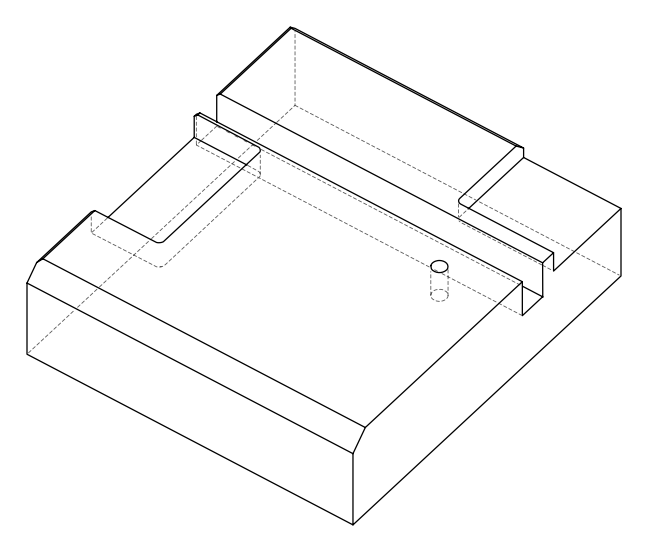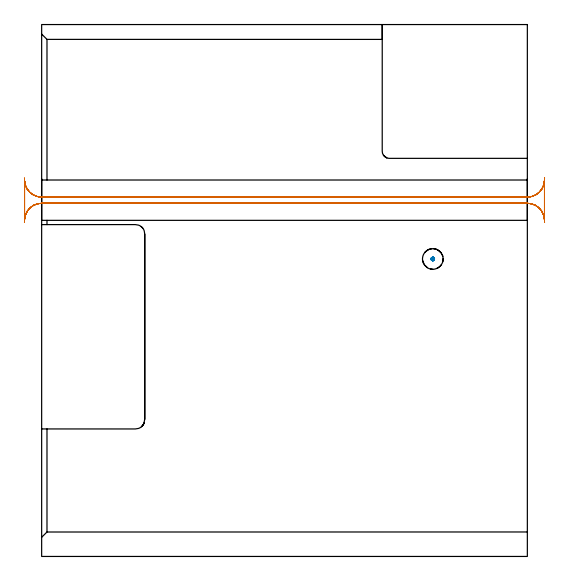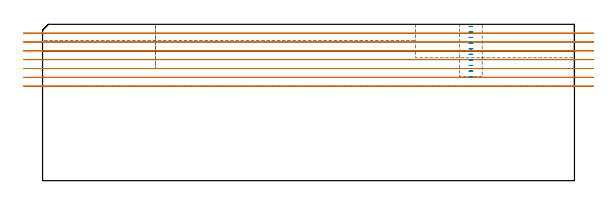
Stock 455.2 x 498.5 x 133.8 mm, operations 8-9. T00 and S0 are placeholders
(PLAN: 9 operations, 4 tool changes, 171.5 min)
(1 AREA_MILL | FG_CHAMFER_SURFACE | UGT0205_001 | 1.77 min | 1352 mm3)
(2 AREA_MILL_1 | FG_CHAMFER_SURFACE_1 | UGT0205_001 | 0.23 min | 133 mm3)
(3 AREA_MILL_2 | FG_CHAMFER_SURFACE_2 | UGT0205_001 | 2.34 min | 1794 mm3)
(4 AREA_MILL_3 | FG_CHAMFER_SURFACE_3 | UGT0205_001 | 13.03 min | 31421 mm3)
(5 AREA_MILL_4 | FG_CHAMFER_SURFACE_4 | UGT0205_001 | 32.95 min | 119273 mm3)
(6 MILL_CORNER_NOTCH_RECTANGULAR | CORNER_NOTCH_RECTANGULAR | NXT0201_011 | Follow Part, ap 3, ae 75% | 45.95 min | 486831 mm3)
(7 MILL_SLOT | SLOT_PARTIAL_RECTANGULAR | NXT0201_012 | Follow Part, ap 4, ae 75% | 59.73 min | 699903 mm3)
(8 MILL_RECTANGULAR_SLOT | SLOT_RECTANGULAR | UGT0201_004 | Follow Part, ap 8, ae 75% | 14.86 min | 910172 mm3)
(9 MILL_BLIND_HOLE_FROM_SOLID_MATERIAL | STEP1POCKET | NXT0201_012 | Spiral | 0.63 min | 13081 mm3)
(TOOL UGT0205_001 | Chamfer Mill 20 x 3 x 45 deg. | D20 FL50 Z2)
(TOOL NXT0201_011 | ENDMILL 12mm [2P460-1200-NA 1630] | D12 FL38 Z6)
(TOOL NXT0201_012 | ENDMILL 16mm [2P460-1600-NA 1630] | D16 FL38 Z6)
(TOOL UGT0201_004 | End Mill 32 mm | D32 FL53 Z6)
(OP 8 MILL_RECTANGULAR_SLOT)
G17 G21 G94 G90
T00 M6
G54
G17 G0 G90 X471.354 Y354.815 S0 M3
G43 Z143.8 H0
Z126.243
G94 G1 X471.17 Y351.82 F250.
G2 X455.2 Y336.8 R16. F500.
G1 X0.
G2 X-15.97 Y351.821 R16.
G1 X-16.
Y315.979
X-15.97
G2 X0. Y331. R16.
G1 X455.2
G2 X471.17 Y315.98 R16.
G1 X471.354 Y312.985 F250.
G0 Y354.815 Z118.686
G1 X471.17 Y351.82
G2 X455.2 Y336.8 R16. F500.
G1 X0.
G2 X-15.97 Y351.821 R16.
G1 X-16.
Y315.979
X-15.97
G2 X0. Y331. R16.
G1 X455.2
G2 X471.17 Y315.98 R16.
G1 X471.354 Y312.985 F250.
G0 Y354.815 Z111.129
G1 X471.17 Y351.82
G2 X455.2 Y336.8 R16. F500.
G1 X0.
G2 X-15.97 Y351.821 R16.
G1 X-16.
Y315.979
X-15.97
G2 X0. Y331. R16.
G1 X455.2
G2 X471.17 Y315.98 R16.
G1 X471.354 Y312.985 F250.
G0 Y354.815 Z103.571
G1 X471.17 Y351.82
G2 X455.2 Y336.8 R16. F500.
G1 X0.
G2 X-15.97 Y351.821 R16.
G1 X-16.
Y315.979
X-15.97
G2 X0. Y331. R16.
G1 X455.2
G2 X471.17 Y315.98 R16.
G1 X471.354 Y312.985 F250.
G0 Y354.815 Z96.014
G1 X471.17 Y351.82
G2 X455.2 Y336.8 R16. F500.
G1 X0.
G2 X-15.97 Y351.821 R16.
G1 X-16.
Y315.979
X-15.97
G2 X0. Y331. R16.
G1 X455.2
G2 X471.17 Y315.98 R16.
G1 X471.354 Y312.985 F250.
G0 Z143.8
X-16.154
Z88.457
G1 X-15.97 Y315.979
G2 X0. Y331. R16. F500.
G1 X455.2
G2 X471.17 Y315.98 R16.
G1 X471.2
Y351.82
X471.17
G2 X455.2 Y336.8 R16.
G1 X0.
G2 X-15.97 Y351.821 R16.
G1 X-16.154 Y354.815 F250.
G0 Y312.985 Z80.9
G1 X-15.97 Y315.979
G2 X0. Y331. R16. F500.
G1 X455.2
G2 X471.17 Y315.98 R16.
G1 X471.2
Y351.82
X471.17
G2 X455.2 Y336.8 R16.
G1 X0.
G2 X-15.97 Y351.821 R16.
G1 X-16.154 Y354.815 F250.
G0 Z143.8
M5
M2
(OP 9 MILL_BLIND_HOLE_FROM_SOLID_MATERIAL)
G17 G21 G94 G90
T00 M6
G54
G17 G0 G90 X366.6 Y278.8 S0 M3
G43 Z143.8 H1
Z132.02
G94 G3 X367.425 Y279.625 R0.825 F250.
X366.6 Y280.45 R0.825
X364.95 Y278.8 R1.65
X366.6 Y280.45 R-1.65
X365.775 Y279.625 R0.825
X366.6 Y278.8 R0.825
G0 Z127.24
G3 X367.425 Y279.625 R0.825
X366.6 Y280.45 R0.825
X364.95 Y278.8 R1.65
X366.6 Y280.45 R-1.65
X365.775 Y279.625 R0.825
X366.6 Y278.8 R0.825
G0 Z122.46
G3 X367.425 Y279.625 R0.825
X366.6 Y280.45 R0.825
X364.95 Y278.8 R1.65
X366.6 Y280.45 R-1.65
X365.775 Y279.625 R0.825
X366.6 Y278.8 R0.825
G0 Z117.68
G3 X367.425 Y279.625 R0.825
X366.6 Y280.45 R0.825
X364.95 Y278.8 R1.65
X366.6 Y280.45 R-1.65
X365.775 Y279.625 R0.825
X366.6 Y278.8 R0.825
G0 Z112.9
G3 X367.425 Y279.625 R0.825
X366.6 Y280.45 R0.825
X364.95 Y278.8 R1.65
X366.6 Y280.45 R-1.65
X365.775 Y279.625 R0.825
X366.6 Y278.8 R0.825
G0 Z108.12
G3 X367.425 Y279.625 R0.825
X366.6 Y280.45 R0.825
X364.95 Y278.8 R1.65
X366.6 Y280.45 R-1.65
X365.775 Y279.625 R0.825
X366.6 Y278.8 R0.825
G0 Z103.34
G3 X367.425 Y279.625 R0.825
X366.6 Y280.45 R0.825
X364.95 Y278.8 R1.65
X366.6 Y280.45 R-1.65
X365.775 Y279.625 R0.825
X366.6 Y278.8 R0.825
G0 Z98.56
G3 X367.425 Y279.625 R0.825
X366.6 Y280.45 R0.825
X364.95 Y278.8 R1.65
X366.6 Y280.45 R-1.65
X365.775 Y279.625 R0.825
X366.6 Y278.8 R0.825
G0 Z93.78
G3 X367.425 Y279.625 R0.825
X366.6 Y280.45 R0.825
X364.95 Y278.8 R1.65
X366.6 Y280.45 R-1.65
X365.775 Y279.625 R0.825
X366.6 Y278.8 R0.825
G0 Z89.
G3 X367.425 Y279.625 R0.825
X366.6 Y280.45 R0.825
X364.95 Y278.8 R1.65
X366.6 Y280.45 R-1.65
X365.775 Y279.625 R0.825
X366.6 Y278.8 R0.825
G0 Z143.8
M5
M2
